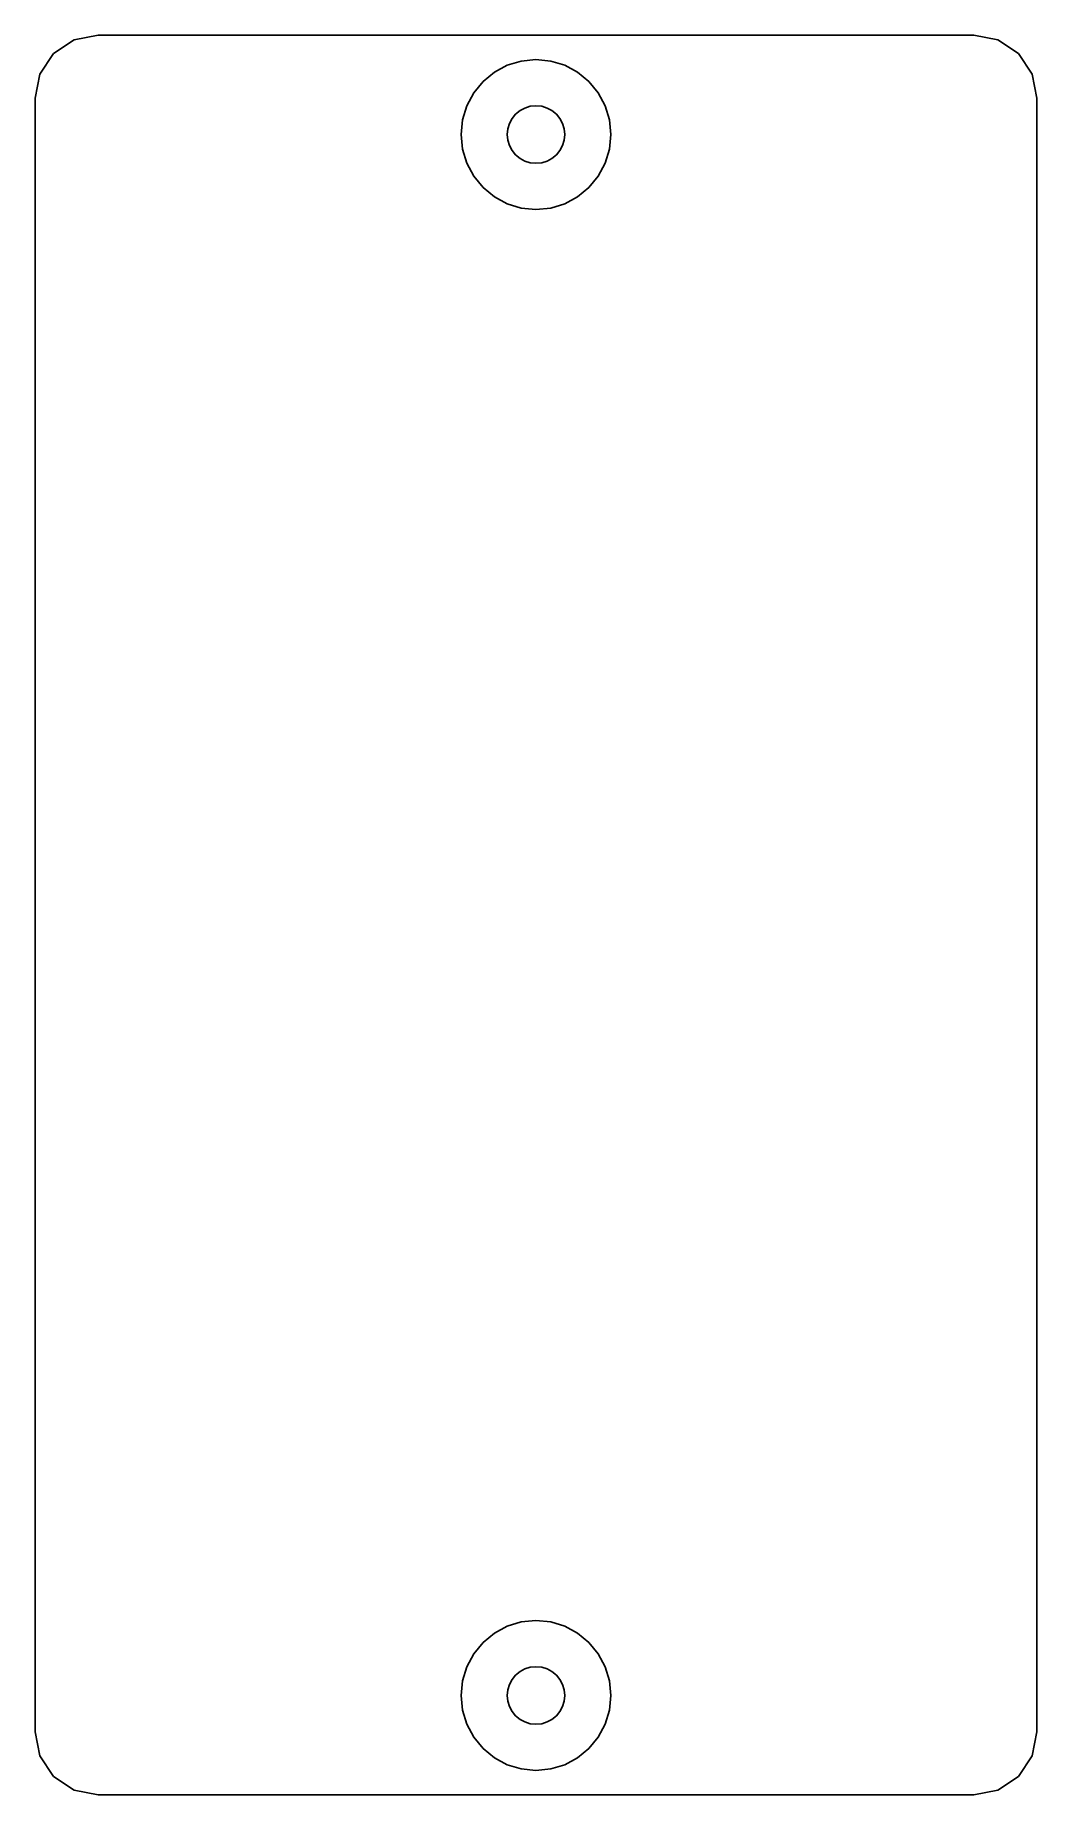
# Model space of a CAD drawing. Extents: x 0 to 64, y 0 to 112.
import ezdxf

# ---------------------------------------------------------------- set-up
doc = ezdxf.new("R2010")
doc.units = 0

msp = doc.modelspace()

# ---------------------------------------------------------------- linework, layer by layer
for p, q in [((2.47, 111.3, 0), (1.17, 110.43, 0)), ((4, 111.6, 0), (2.47, 111.3, 0)), ((4, 111.6, 0), (59.5, 111.6, 0)), ((59.5, 111.6, 0), (61.03, 111.3, 0)), ((62.33, 110.43, 0), (61.03, 111.3, 0)), ((1.17, 110.43, 0), (0.3, 109.13, 0)), ((29.93, 109.69, 0), (29.11, 109.25, 0)), ((29.93, 109.69, 0), (30.82, 109.96, 0)), ((30.82, 109.96, 0), (31.75, 110.05, 0)), ((31.75, 110.05, 0), (32.68, 109.96, 0)), ((33.57, 109.69, 0), (32.68, 109.96, 0)), ((34.39, 109.25, 0), (33.57, 109.69, 0)), ((62.33, 110.43, 0), (63.2, 109.13, 0)), ((0, 107.6, 0), (0.3, 109.13, 0)), ((27.8, 107.94, 0), (28.39, 108.66, 0)), ((28.39, 108.66, 0), (29.11, 109.25, 0)), ((34.39, 109.25, 0), (35.11, 108.66, 0)), ((35.7, 107.94, 0), (35.11, 108.66, 0)), ((63.2, 109.13, 0), (63.5, 107.6, 0)), ((0, 107.6, 0), (0, 4, 0)), ((27.36, 107.12, 0), (27.8, 107.94, 0)), ((36.14, 107.12, 0), (35.7, 107.94, 0)), ((63.5, 107.6, 0), (63.5, 4, 0)), ((27.09, 106.23, 0), (27, 105.3, 0)), ((27.09, 106.23, 0), (27.36, 107.12, 0)), ((30.23, 106.31, 0), (30.07, 106, 0)), ((30.23, 106.31, 0), (30.46, 106.59, 0)), ((30.46, 106.59, 0), (30.74, 106.82, 0)), ((31.05, 106.98, 0), (30.74, 106.82, 0)), ((31.05, 106.98, 0), (31.39, 107.09, 0)), ((31.75, 107.12, 0), (31.39, 107.09, 0)), ((31.75, 107.12, 0), (32.11, 107.09, 0)), ((32.45, 106.98, 0), (32.11, 107.09, 0)), ((32.45, 106.98, 0), (32.76, 106.82, 0)), ((33.04, 106.59, 0), (32.76, 106.82, 0)), ((33.04, 106.59, 0), (33.27, 106.31, 0)), ((33.27, 106.31, 0), (33.43, 106, 0)), ((36.14, 107.12, 0), (36.41, 106.23, 0)), ((36.41, 106.23, 0), (36.5, 105.3, 0)), ((27.09, 104.37, 0), (27, 105.3, 0)), ((29.96, 105.66, 0), (29.93, 105.3, 0)), ((29.96, 104.94, 0), (29.93, 105.3, 0)), ((29.96, 105.66, 0), (30.07, 106, 0)), ((29.96, 104.94, 0), (30.07, 104.6, 0)), ((33.54, 105.66, 0), (33.43, 106, 0)), ((33.43, 104.6, 0), (33.54, 104.94, 0)), ((33.57, 105.3, 0), (33.54, 105.66, 0)), ((33.54, 104.94, 0), (33.57, 105.3, 0)), ((36.5, 105.3, 0), (36.41, 104.37, 0)), ((27.09, 104.37, 0), (27.36, 103.48, 0)), ((30.07, 104.6, 0), (30.23, 104.29, 0)), ((30.23, 104.29, 0), (30.46, 104.01, 0)), ((30.46, 104.01, 0), (30.74, 103.78, 0)), ((32.76, 103.78, 0), (33.04, 104.01, 0)), ((33.27, 104.29, 0), (33.04, 104.01, 0)), ((33.43, 104.6, 0), (33.27, 104.29, 0)), ((36.41, 104.37, 0), (36.14, 103.48, 0)), ((27.8, 102.66, 0), (27.36, 103.48, 0)), ((31.05, 103.62, 0), (30.74, 103.78, 0)), ((31.05, 103.62, 0), (31.39, 103.51, 0)), ((31.39, 103.51, 0), (31.75, 103.48, 0)), ((31.75, 103.48, 0), (32.11, 103.51, 0)), ((32.45, 103.62, 0), (32.11, 103.51, 0)), ((32.76, 103.78, 0), (32.45, 103.62, 0)), ((35.7, 102.66, 0), (36.14, 103.48, 0)), ((27.8, 102.66, 0), (28.39, 101.94, 0)), ((28.39, 101.94, 0), (29.11, 101.35, 0)), ((35.11, 101.94, 0), (34.39, 101.35, 0)), ((35.11, 101.94, 0), (35.7, 102.66, 0)), ((29.93, 100.91, 0), (29.11, 101.35, 0)), ((29.93, 100.91, 0), (30.82, 100.64, 0)), ((31.75, 100.55, 0), (30.82, 100.64, 0)), ((31.75, 100.55, 0), (32.68, 100.64, 0)), ((33.57, 100.91, 0), (32.68, 100.64, 0)), ((33.57, 100.91, 0), (34.39, 101.35, 0)), ((28.39, 9.66, 0), (29.11, 10.25, 0)), ((29.11, 10.25, 0), (29.93, 10.69, 0)), ((29.93, 10.69, 0), (30.82, 10.96, 0)), ((30.82, 10.96, 0), (31.75, 11.05, 0)), ((32.68, 10.96, 0), (31.75, 11.05, 0)), ((32.68, 10.96, 0), (33.57, 10.69, 0)), ((33.57, 10.69, 0), (34.39, 10.25, 0)), ((34.39, 10.25, 0), (35.11, 9.66, 0)), ((27.36, 8.12, 0), (27.8, 8.94, 0)), ((27.8, 8.94, 0), (28.39, 9.66, 0)), ((35.11, 9.66, 0), (35.7, 8.94, 0)), ((35.7, 8.94, 0), (36.14, 8.12, 0)), ((27.09, 7.23, 0), (27.36, 8.12, 0)), ((30.46, 7.59, 0), (30.74, 7.82, 0)), ((31.05, 7.98, 0), (30.74, 7.82, 0)), ((31.05, 7.98, 0), (31.39, 8.09, 0)), ((31.75, 8.12, 0), (31.39, 8.09, 0)), ((31.75, 8.12, 0), (32.11, 8.09, 0)), ((32.45, 7.98, 0), (32.11, 8.09, 0)), ((32.45, 7.98, 0), (32.76, 7.82, 0)), ((33.04, 7.59, 0), (32.76, 7.82, 0)), ((36.41, 7.23, 0), (36.14, 8.12, 0)), ((27.09, 7.23, 0), (27, 6.3, 0)), ((29.96, 6.66, 0), (30.07, 7, 0)), ((30.23, 7.31, 0), (30.07, 7, 0)), ((30.23, 7.31, 0), (30.46, 7.59, 0)), ((33.04, 7.59, 0), (33.27, 7.31, 0)), ((33.27, 7.31, 0), (33.43, 7, 0)), ((33.54, 6.66, 0), (33.43, 7, 0)), ((36.5, 6.3, 0), (36.41, 7.23, 0)), ((27, 6.3, 0), (27.09, 5.37, 0)), ((29.96, 6.66, 0), (29.93, 6.3, 0)), ((29.96, 5.94, 0), (29.93, 6.3, 0)), ((29.96, 5.94, 0), (30.07, 5.6, 0)), ((30.07, 5.6, 0), (30.23, 5.29, 0)), ((33.43, 5.6, 0), (33.27, 5.29, 0)), ((33.43, 5.6, 0), (33.54, 5.94, 0)), ((33.57, 6.3, 0), (33.54, 6.66, 0)), ((33.54, 5.94, 0), (33.57, 6.3, 0)), ((36.5, 6.3, 0), (36.41, 5.37, 0)), ((27.36, 4.48, 0), (27.09, 5.37, 0)), ((27.8, 3.66, 0), (27.36, 4.48, 0)), ((30.23, 5.29, 0), (30.46, 5.01, 0)), ((30.46, 5.01, 0), (30.74, 4.78, 0)), ((31.05, 4.62, 0), (30.74, 4.78, 0)), ((31.05, 4.62, 0), (31.39, 4.51, 0)), ((31.39, 4.51, 0), (31.75, 4.48, 0)), ((31.75, 4.48, 0), (32.11, 4.51, 0)), ((32.45, 4.62, 0), (32.11, 4.51, 0)), ((32.76, 4.78, 0), (32.45, 4.62, 0)), ((32.76, 4.78, 0), (33.04, 5.01, 0)), ((33.27, 5.29, 0), (33.04, 5.01, 0)), ((36.14, 4.48, 0), (35.7, 3.66, 0)), ((36.41, 5.37, 0), (36.14, 4.48, 0)), ((0, 4, 0), (0.3, 2.47, 0)), ((28.39, 2.94, 0), (27.8, 3.66, 0)), ((35.7, 3.66, 0), (35.11, 2.94, 0)), ((63.2, 2.47, 0), (63.5, 4, 0)), ((1.17, 1.17, 0), (0.3, 2.47, 0)), ((29.11, 2.35, 0), (28.39, 2.94, 0)), ((29.93, 1.91, 0), (29.11, 2.35, 0)), ((33.57, 1.91, 0), (34.39, 2.35, 0)), ((35.11, 2.94, 0), (34.39, 2.35, 0)), ((62.33, 1.17, 0), (63.2, 2.47, 0)), ((2.47, 0.3, 0), (1.17, 1.17, 0)), ((30.82, 1.64, 0), (29.93, 1.91, 0)), ((31.75, 1.55, 0), (30.82, 1.64, 0)), ((32.68, 1.64, 0), (31.75, 1.55, 0)), ((33.57, 1.91, 0), (32.68, 1.64, 0)), ((62.33, 1.17, 0), (61.03, 0.3, 0)), ((4, 0, 0), (2.47, 0.3, 0)), ((59.5, 0, 0), (61.03, 0.3, 0)), ((4, 0, 0), (59.5, 0, 0))]:
    msp.add_line(p, q)

doc.saveas('drawing.dxf')
